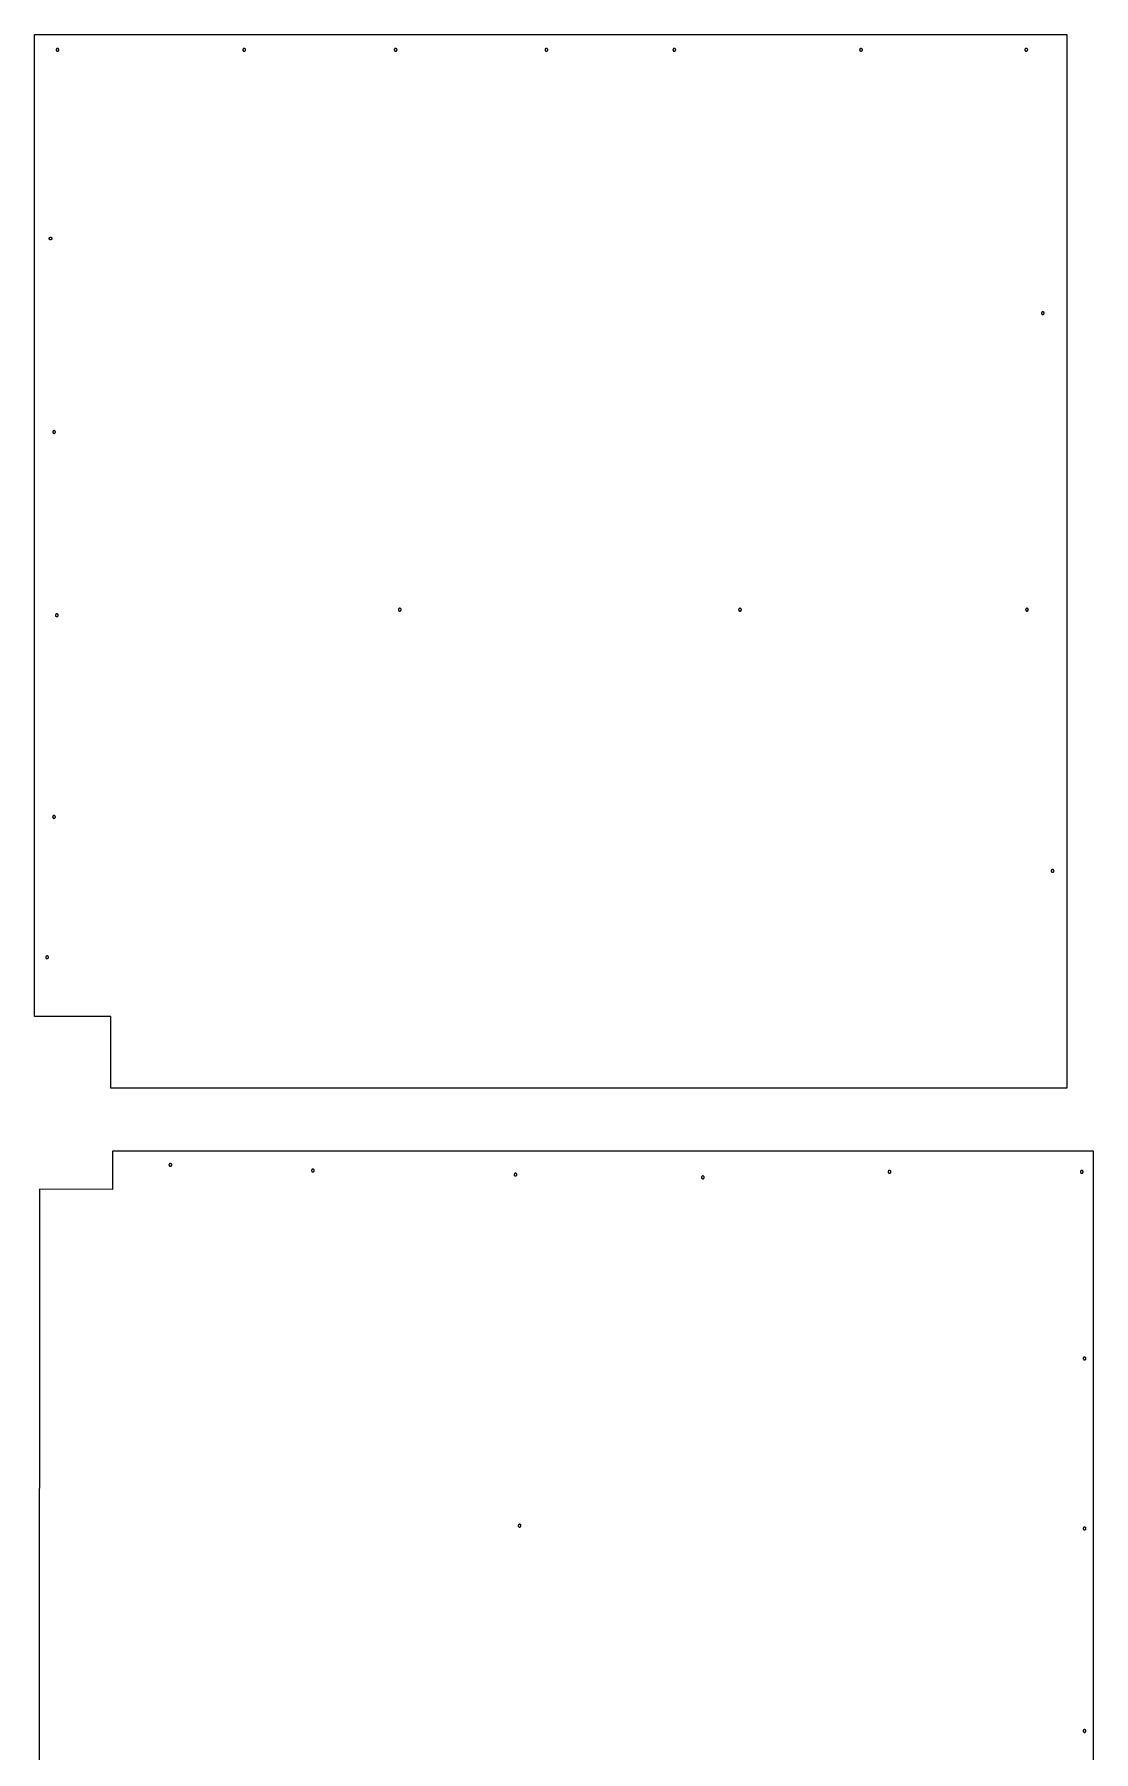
# Model space of a CAD drawing. Extents: x 139 to 9870, y -9196 to -71.
# Drawn here: x 8308 to 9839, y -3972 to -1487 of the extents above; entities that cross this region are included whole.
import ezdxf

# ---------------------------------------------------------------- set-up
doc = ezdxf.new("R2010")
doc.units = 0
doc.layers.add('Default_Layer', color=1, linetype='CONTINUOUS')

msp = doc.modelspace()

# ---------------------------------------------------------------- linework, layer by layer
at = {"layer": 'Default_Layer'}
for points in [[(8307.6, -2907.9), (8307.6, -1486.7), (9800.6, -1486.7), (9800.6, -3011.7), (8418.2, -3011.7), (8418.1, -2907.9), (8307.6, -2907.9)], [(8343.1, -1509.2), (8343.1, -1509), (8343, -1508.8), (8343, -1508.6), (8342.9, -1508.4), (8342.8, -1508.2), (8342.7, -1508.1), (8342.6, -1507.9), (8342.5, -1507.8), (8342.3, -1507.6), (8342.2, -1507.5), (8342, -1507.4), (8341.8, -1507.3), (8341.7, -1507.3), (8341.5, -1507.2), (8341.3, -1507.2), (8341.1, -1507.2), (8340.9, -1507.2), (8340.7, -1507.2), (8340.5, -1507.3), (8340.3, -1507.3), (8340.1, -1507.4), (8340, -1507.5), (8339.8, -1507.6), (8339.7, -1507.8), (8339.5, -1507.9), (8339.4, -1508.1), (8339.3, -1508.2), (8339.2, -1508.4), (8339.2, -1508.6), (8339.1, -1508.8), (8339.1, -1509), (8339.1, -1509.2), (8339.1, -1509.4), (8339.1, -1509.6), (8339.2, -1509.8), (8339.2, -1509.9), (8339.3, -1510.1), (8339.4, -1510.3), (8339.5, -1510.4), (8339.7, -1510.6), (8339.8, -1510.7), (8340, -1510.8), (8340.1, -1510.9), (8340.3, -1511), (8340.5, -1511.1), (8340.7, -1511.1), (8340.9, -1511.2), (8341.1, -1511.2), (8341.3, -1511.2), (8341.5, -1511.1), (8341.7, -1511.1), (8341.8, -1511), (8342, -1510.9), (8342.2, -1510.8), (8342.3, -1510.7), (8342.5, -1510.6), (8342.6, -1510.4), (8342.7, -1510.3), (8342.8, -1510.1), (8342.9, -1509.9), (8343, -1509.8), (8343, -1509.6), (8343.1, -1509.4), (8343.1, -1509.2)], [(8613.1, -1509.2), (8613.1, -1509), (8613, -1508.8), (8613, -1508.6), (8612.9, -1508.4), (8612.8, -1508.2), (8612.7, -1508.1), (8612.6, -1507.9), (8612.5, -1507.8), (8612.3, -1507.6), (8612.2, -1507.5), (8612, -1507.4), (8611.8, -1507.3), (8611.7, -1507.3), (8611.5, -1507.2), (8611.3, -1507.2), (8611.1, -1507.2), (8610.9, -1507.2), (8610.7, -1507.2), (8610.5, -1507.3), (8610.3, -1507.3), (8610.1, -1507.4), (8610, -1507.5), (8609.8, -1507.6), (8609.7, -1507.8), (8609.5, -1507.9), (8609.4, -1508.1), (8609.3, -1508.2), (8609.2, -1508.4), (8609.2, -1508.6), (8609.1, -1508.8), (8609.1, -1509), (8609.1, -1509.2), (8609.1, -1509.4), (8609.1, -1509.6), (8609.2, -1509.8), (8609.2, -1509.9), (8609.3, -1510.1), (8609.4, -1510.3), (8609.5, -1510.4), (8609.7, -1510.6), (8609.8, -1510.7), (8610, -1510.8), (8610.1, -1510.9), (8610.3, -1511), (8610.5, -1511.1), (8610.7, -1511.1), (8610.9, -1511.2), (8611.1, -1511.2), (8611.3, -1511.2), (8611.5, -1511.1), (8611.7, -1511.1), (8611.8, -1511), (8612, -1510.9), (8612.2, -1510.8), (8612.3, -1510.7), (8612.5, -1510.6), (8612.6, -1510.4), (8612.7, -1510.3), (8612.8, -1510.1), (8612.9, -1509.9), (8613, -1509.8), (8613, -1509.6), (8613.1, -1509.4), (8613.1, -1509.2)], [(8832.1, -1509.2), (8832.1, -1509), (8832, -1508.8), (8832, -1508.6), (8831.9, -1508.4), (8831.8, -1508.2), (8831.7, -1508.1), (8831.6, -1507.9), (8831.5, -1507.8), (8831.3, -1507.6), (8831.2, -1507.5), (8831, -1507.4), (8830.8, -1507.3), (8830.7, -1507.3), (8830.5, -1507.2), (8830.3, -1507.2), (8830.1, -1507.2), (8829.9, -1507.2), (8829.7, -1507.2), (8829.5, -1507.3), (8829.3, -1507.3), (8829.1, -1507.4), (8829, -1507.5), (8828.8, -1507.6), (8828.7, -1507.8), (8828.5, -1507.9), (8828.4, -1508.1), (8828.3, -1508.2), (8828.2, -1508.4), (8828.2, -1508.6), (8828.1, -1508.8), (8828.1, -1509), (8828.1, -1509.2), (8828.1, -1509.4), (8828.1, -1509.6), (8828.2, -1509.8), (8828.2, -1509.9), (8828.3, -1510.1), (8828.4, -1510.3), (8828.5, -1510.4), (8828.7, -1510.6), (8828.8, -1510.7), (8829, -1510.8), (8829.1, -1510.9), (8829.3, -1511), (8829.5, -1511.1), (8829.7, -1511.1), (8829.9, -1511.2), (8830.1, -1511.2), (8830.3, -1511.2), (8830.5, -1511.1), (8830.7, -1511.1), (8830.8, -1511), (8831, -1510.9), (8831.2, -1510.8), (8831.3, -1510.7), (8831.5, -1510.6), (8831.6, -1510.4), (8831.7, -1510.3), (8831.8, -1510.1), (8831.9, -1509.9), (8832, -1509.8), (8832, -1509.6), (8832.1, -1509.4), (8832.1, -1509.2)], [(9050.1, -1509.2), (9050.1, -1509), (9050, -1508.8), (9050, -1508.6), (9049.9, -1508.4), (9049.8, -1508.2), (9049.7, -1508.1), (9049.6, -1507.9), (9049.5, -1507.8), (9049.3, -1507.6), (9049.2, -1507.5), (9049, -1507.4), (9048.8, -1507.3), (9048.7, -1507.3), (9048.5, -1507.2), (9048.3, -1507.2), (9048.1, -1507.2), (9047.9, -1507.2), (9047.7, -1507.2), (9047.5, -1507.3), (9047.3, -1507.3), (9047.1, -1507.4), (9047, -1507.5), (9046.8, -1507.6), (9046.7, -1507.8), (9046.5, -1507.9), (9046.4, -1508.1), (9046.3, -1508.2), (9046.2, -1508.4), (9046.2, -1508.6), (9046.1, -1508.8), (9046.1, -1509), (9046.1, -1509.2), (9046.1, -1509.4), (9046.1, -1509.6), (9046.2, -1509.8), (9046.2, -1509.9), (9046.3, -1510.1), (9046.4, -1510.3), (9046.5, -1510.4), (9046.7, -1510.6), (9046.8, -1510.7), (9047, -1510.8), (9047.1, -1510.9), (9047.3, -1511), (9047.5, -1511.1), (9047.7, -1511.1), (9047.9, -1511.2), (9048.1, -1511.2), (9048.3, -1511.2), (9048.5, -1511.1), (9048.7, -1511.1), (9048.8, -1511), (9049, -1510.9), (9049.2, -1510.8), (9049.3, -1510.7), (9049.5, -1510.6), (9049.6, -1510.4), (9049.7, -1510.3), (9049.8, -1510.1), (9049.9, -1509.9), (9050, -1509.8), (9050, -1509.6), (9050.1, -1509.4), (9050.1, -1509.2)], [(9235.1, -1509.2), (9235.1, -1509), (9235, -1508.8), (9235, -1508.6), (9234.9, -1508.4), (9234.8, -1508.2), (9234.7, -1508.1), (9234.6, -1507.9), (9234.5, -1507.8), (9234.3, -1507.6), (9234.2, -1507.5), (9234, -1507.4), (9233.8, -1507.3), (9233.7, -1507.3), (9233.5, -1507.2), (9233.3, -1507.2), (9233.1, -1507.2), (9232.9, -1507.2), (9232.7, -1507.2), (9232.5, -1507.3), (9232.3, -1507.3), (9232.1, -1507.4), (9232, -1507.5), (9231.8, -1507.6), (9231.7, -1507.8), (9231.5, -1507.9), (9231.4, -1508.1), (9231.3, -1508.2), (9231.2, -1508.4), (9231.2, -1508.6), (9231.1, -1508.8), (9231.1, -1509), (9231.1, -1509.2), (9231.1, -1509.4), (9231.1, -1509.6), (9231.2, -1509.8), (9231.2, -1509.9), (9231.3, -1510.1), (9231.4, -1510.3), (9231.5, -1510.4), (9231.7, -1510.6), (9231.8, -1510.7), (9232, -1510.8), (9232.1, -1510.9), (9232.3, -1511), (9232.5, -1511.1), (9232.7, -1511.1), (9232.9, -1511.2), (9233.1, -1511.2), (9233.3, -1511.2), (9233.5, -1511.1), (9233.7, -1511.1), (9233.8, -1511), (9234, -1510.9), (9234.2, -1510.8), (9234.3, -1510.7), (9234.5, -1510.6), (9234.6, -1510.4), (9234.7, -1510.3), (9234.8, -1510.1), (9234.9, -1509.9), (9235, -1509.8), (9235, -1509.6), (9235.1, -1509.4), (9235.1, -1509.2)], [(9505.1, -1509.2), (9505.1, -1509), (9505, -1508.8), (9505, -1508.6), (9504.9, -1508.4), (9504.8, -1508.2), (9504.7, -1508.1), (9504.6, -1507.9), (9504.5, -1507.8), (9504.3, -1507.6), (9504.2, -1507.5), (9504, -1507.4), (9503.8, -1507.3), (9503.7, -1507.3), (9503.5, -1507.2), (9503.3, -1507.2), (9503.1, -1507.2), (9502.9, -1507.2), (9502.7, -1507.2), (9502.5, -1507.3), (9502.3, -1507.3), (9502.1, -1507.4), (9502, -1507.5), (9501.8, -1507.6), (9501.7, -1507.8), (9501.5, -1507.9), (9501.4, -1508.1), (9501.3, -1508.2), (9501.2, -1508.4), (9501.2, -1508.6), (9501.1, -1508.8), (9501.1, -1509), (9501.1, -1509.2), (9501.1, -1509.4), (9501.1, -1509.6), (9501.2, -1509.8), (9501.2, -1509.9), (9501.3, -1510.1), (9501.4, -1510.3), (9501.5, -1510.4), (9501.7, -1510.6), (9501.8, -1510.7), (9502, -1510.8), (9502.1, -1510.9), (9502.3, -1511), (9502.5, -1511.1), (9502.7, -1511.1), (9502.9, -1511.2), (9503.1, -1511.2), (9503.3, -1511.2), (9503.5, -1511.1), (9503.7, -1511.1), (9503.8, -1511), (9504, -1510.9), (9504.2, -1510.8), (9504.3, -1510.7), (9504.5, -1510.6), (9504.6, -1510.4), (9504.7, -1510.3), (9504.8, -1510.1), (9504.9, -1509.9), (9505, -1509.8), (9505, -1509.6), (9505.1, -1509.4), (9505.1, -1509.2)], [(9744.1, -1509.2), (9744.1, -1509), (9744, -1508.8), (9744, -1508.6), (9743.9, -1508.4), (9743.8, -1508.2), (9743.7, -1508.1), (9743.6, -1507.9), (9743.5, -1507.8), (9743.3, -1507.6), (9743.2, -1507.5), (9743, -1507.4), (9742.8, -1507.3), (9742.7, -1507.3), (9742.5, -1507.2), (9742.3, -1507.2), (9742.1, -1507.2), (9741.9, -1507.2), (9741.7, -1507.2), (9741.5, -1507.3), (9741.3, -1507.3), (9741.1, -1507.4), (9741, -1507.5), (9740.8, -1507.6), (9740.7, -1507.8), (9740.5, -1507.9), (9740.4, -1508.1), (9740.3, -1508.2), (9740.2, -1508.4), (9740.2, -1508.6), (9740.1, -1508.8), (9740.1, -1509), (9740.1, -1509.2), (9740.1, -1509.4), (9740.1, -1509.6), (9740.2, -1509.8), (9740.2, -1509.9), (9740.3, -1510.1), (9740.4, -1510.3), (9740.5, -1510.4), (9740.7, -1510.6), (9740.8, -1510.7), (9741, -1510.8), (9741.1, -1510.9), (9741.3, -1511), (9741.5, -1511.1), (9741.7, -1511.1), (9741.9, -1511.2), (9742.1, -1511.2), (9742.3, -1511.2), (9742.5, -1511.1), (9742.7, -1511.1), (9742.8, -1511), (9743, -1510.9), (9743.2, -1510.8), (9743.3, -1510.7), (9743.5, -1510.6), (9743.6, -1510.4), (9743.7, -1510.3), (9743.8, -1510.1), (9743.9, -1509.9), (9744, -1509.8), (9744, -1509.6), (9744.1, -1509.4), (9744.1, -1509.2)], [(8333, -1782.2), (8333, -1782.4), (8333, -1782.6), (8332.9, -1782.8), (8332.9, -1783), (8332.8, -1783.1), (8332.7, -1783.3), (8332.6, -1783.5), (8332.4, -1783.6), (8332.3, -1783.7), (8332.1, -1783.8), (8332, -1783.9), (8331.8, -1784), (8331.6, -1784.1), (8331.4, -1784.1), (8331.2, -1784.2), (8331, -1784.2), (8330.8, -1784.2), (8330.6, -1784.1), (8330.4, -1784.1), (8330.2, -1784), (8330.1, -1783.9), (8329.9, -1783.8), (8329.7, -1783.7), (8329.6, -1783.6), (8329.5, -1783.5), (8329.4, -1783.3), (8329.3, -1783.1), (8329.2, -1783), (8329.1, -1782.8), (8329.1, -1782.6), (8329, -1782.4), (8329, -1782.2), (8329, -1782), (8329.1, -1781.8), (8329.1, -1781.6), (8329.2, -1781.4), (8329.3, -1781.2), (8329.4, -1781.1), (8329.5, -1780.9), (8329.6, -1780.8), (8329.7, -1780.6), (8329.9, -1780.5), (8330.1, -1780.4), (8330.2, -1780.3), (8330.4, -1780.3), (8330.6, -1780.2), (8330.8, -1780.2), (8331, -1780.2), (8331.2, -1780.2), (8331.4, -1780.2), (8331.6, -1780.3), (8331.8, -1780.3), (8332, -1780.4), (8332.1, -1780.5), (8332.3, -1780.6), (8332.4, -1780.8), (8332.6, -1780.9), (8332.7, -1781.1), (8332.8, -1781.2), (8332.9, -1781.4), (8332.9, -1781.6), (8333, -1781.8), (8333, -1782), (8333, -1782.2)], [(9768.1, -1890.2), (9768.1, -1890), (9768, -1889.8), (9768, -1889.6), (9767.9, -1889.4), (9767.8, -1889.2), (9767.7, -1889.1), (9767.6, -1888.9), (9767.5, -1888.8), (9767.3, -1888.6), (9767.2, -1888.5), (9767, -1888.4), (9766.8, -1888.3), (9766.7, -1888.3), (9766.5, -1888.2), (9766.3, -1888.2), (9766.1, -1888.2), (9765.9, -1888.2), (9765.7, -1888.2), (9765.5, -1888.3), (9765.3, -1888.3), (9765.1, -1888.4), (9765, -1888.5), (9764.8, -1888.6), (9764.7, -1888.8), (9764.5, -1888.9), (9764.4, -1889.1), (9764.3, -1889.2), (9764.2, -1889.4), (9764.2, -1889.6), (9764.1, -1889.8), (9764.1, -1890), (9764.1, -1890.2), (9764.1, -1890.4), (9764.1, -1890.6), (9764.2, -1890.8), (9764.2, -1890.9), (9764.3, -1891.1), (9764.4, -1891.3), (9764.5, -1891.4), (9764.7, -1891.6), (9764.8, -1891.7), (9765, -1891.8), (9765.1, -1891.9), (9765.3, -1892), (9765.5, -1892.1), (9765.7, -1892.1), (9765.9, -1892.2), (9766.1, -1892.2), (9766.3, -1892.2), (9766.5, -1892.1), (9766.7, -1892.1), (9766.8, -1892), (9767, -1891.9), (9767.2, -1891.8), (9767.3, -1891.7), (9767.5, -1891.6), (9767.6, -1891.4), (9767.7, -1891.3), (9767.8, -1891.1), (9767.9, -1890.9), (9768, -1890.8), (9768, -1890.6), (9768.1, -1890.4), (9768.1, -1890.2)], [(8338.1, -2062.1), (8338.1, -2061.9), (8338.1, -2061.7), (8338, -2061.5), (8337.9, -2061.3), (8337.9, -2061.1), (8337.8, -2061), (8337.6, -2060.8), (8337.5, -2060.7), (8337.4, -2060.6), (8337.2, -2060.4), (8337.1, -2060.3), (8336.9, -2060.3), (8336.7, -2060.2), (8336.5, -2060.1), (8336.3, -2060.1), (8336.1, -2060.1), (8335.9, -2060.1), (8335.7, -2060.1), (8335.5, -2060.2), (8335.3, -2060.3), (8335.1, -2060.3), (8335, -2060.4), (8334.8, -2060.6), (8334.7, -2060.7), (8334.6, -2060.8), (8334.4, -2061), (8334.3, -2061.1), (8334.3, -2061.3), (8334.2, -2061.5), (8334.1, -2061.7), (8334.1, -2061.9), (8334.1, -2062.1), (8334.1, -2062.3), (8334.1, -2062.5), (8334.2, -2062.7), (8334.3, -2062.9), (8334.3, -2063.1), (8334.4, -2063.2), (8334.6, -2063.4), (8334.7, -2063.5), (8334.8, -2063.6), (8335, -2063.8), (8335.1, -2063.9), (8335.3, -2063.9), (8335.5, -2064), (8335.7, -2064.1), (8335.9, -2064.1), (8336.1, -2064.1), (8336.3, -2064.1), (8336.5, -2064.1), (8336.7, -2064), (8336.9, -2063.9), (8337.1, -2063.9), (8337.2, -2063.8), (8337.4, -2063.6), (8337.5, -2063.5), (8337.6, -2063.4), (8337.8, -2063.2), (8337.9, -2063.1), (8337.9, -2062.9), (8338, -2062.7), (8338.1, -2062.5), (8338.1, -2062.3), (8338.1, -2062.1)], [(8342, -2327.2), (8342, -2327), (8342, -2326.8), (8341.9, -2326.6), (8341.9, -2326.5), (8341.8, -2326.3), (8341.7, -2326.1), (8341.6, -2326), (8341.5, -2325.8), (8341.3, -2325.7), (8341.2, -2325.6), (8341, -2325.5), (8340.8, -2325.4), (8340.6, -2325.3), (8340.4, -2325.3), (8340.2, -2325.2), (8340, -2325.2), (8339.8, -2325.2), (8339.6, -2325.3), (8339.4, -2325.3), (8339.3, -2325.4), (8339.1, -2325.5), (8338.9, -2325.6), (8338.8, -2325.7), (8338.6, -2325.8), (8338.5, -2326), (8338.4, -2326.1), (8338.3, -2326.3), (8338.2, -2326.5), (8338.1, -2326.6), (8338.1, -2326.8), (8338, -2327), (8338, -2327.2), (8338, -2327.4), (8338.1, -2327.6), (8338.1, -2327.8), (8338.2, -2328), (8338.3, -2328.2), (8338.4, -2328.4), (8338.5, -2328.5), (8338.6, -2328.6), (8338.8, -2328.8), (8338.9, -2328.9), (8339.1, -2329), (8339.3, -2329.1), (8339.4, -2329.1), (8339.6, -2329.2), (8339.8, -2329.2), (8340, -2329.2), (8340.2, -2329.2), (8340.4, -2329.2), (8340.6, -2329.1), (8340.8, -2329.1), (8341, -2329), (8341.2, -2328.9), (8341.3, -2328.8), (8341.5, -2328.6), (8341.6, -2328.5), (8341.7, -2328.4), (8341.8, -2328.2), (8341.9, -2328), (8341.9, -2327.8), (8342, -2327.6), (8342, -2327.4), (8342, -2327.2)], [(8838.1, -2319.2), (8838.1, -2319), (8838, -2318.8), (8838, -2318.6), (8837.9, -2318.4), (8837.8, -2318.2), (8837.7, -2318.1), (8837.6, -2317.9), (8837.5, -2317.8), (8837.3, -2317.6), (8837.2, -2317.5), (8837, -2317.4), (8836.8, -2317.3), (8836.7, -2317.3), (8836.5, -2317.2), (8836.3, -2317.2), (8836.1, -2317.2), (8835.9, -2317.2), (8835.7, -2317.2), (8835.5, -2317.3), (8835.3, -2317.3), (8835.1, -2317.4), (8835, -2317.5), (8834.8, -2317.6), (8834.7, -2317.8), (8834.5, -2317.9), (8834.4, -2318.1), (8834.3, -2318.2), (8834.2, -2318.4), (8834.2, -2318.6), (8834.1, -2318.8), (8834.1, -2319), (8834.1, -2319.2), (8834.1, -2319.4), (8834.1, -2319.6), (8834.2, -2319.8), (8834.2, -2319.9), (8834.3, -2320.1), (8834.4, -2320.3), (8834.5, -2320.4), (8834.7, -2320.6), (8834.8, -2320.7), (8835, -2320.8), (8835.1, -2320.9), (8835.3, -2321), (8835.5, -2321.1), (8835.7, -2321.1), (8835.9, -2321.2), (8836.1, -2321.2), (8836.3, -2321.2), (8836.5, -2321.1), (8836.7, -2321.1), (8836.8, -2321), (8837, -2320.9), (8837.2, -2320.8), (8837.3, -2320.7), (8837.5, -2320.6), (8837.6, -2320.4), (8837.7, -2320.3), (8837.8, -2320.1), (8837.9, -2319.9), (8838, -2319.8), (8838, -2319.6), (8838.1, -2319.4), (8838.1, -2319.2)], [(9330.1, -2319.2), (9330.1, -2319), (9330, -2318.8), (9330, -2318.6), (9329.9, -2318.4), (9329.8, -2318.2), (9329.7, -2318.1), (9329.6, -2317.9), (9329.5, -2317.8), (9329.3, -2317.6), (9329.2, -2317.5), (9329, -2317.4), (9328.8, -2317.3), (9328.7, -2317.3), (9328.5, -2317.2), (9328.3, -2317.2), (9328.1, -2317.2), (9327.9, -2317.2), (9327.7, -2317.2), (9327.5, -2317.3), (9327.3, -2317.3), (9327.1, -2317.4), (9327, -2317.5), (9326.8, -2317.6), (9326.7, -2317.8), (9326.5, -2317.9), (9326.4, -2318.1), (9326.3, -2318.2), (9326.2, -2318.4), (9326.2, -2318.6), (9326.1, -2318.8), (9326.1, -2319), (9326.1, -2319.2), (9326.1, -2319.4), (9326.1, -2319.6), (9326.2, -2319.8), (9326.2, -2319.9), (9326.3, -2320.1), (9326.4, -2320.3), (9326.5, -2320.4), (9326.7, -2320.6), (9326.8, -2320.7), (9327, -2320.8), (9327.1, -2320.9), (9327.3, -2321), (9327.5, -2321.1), (9327.7, -2321.1), (9327.9, -2321.2), (9328.1, -2321.2), (9328.3, -2321.2), (9328.5, -2321.1), (9328.7, -2321.1), (9328.8, -2321), (9329, -2320.9), (9329.2, -2320.8), (9329.3, -2320.7), (9329.5, -2320.6), (9329.6, -2320.4), (9329.7, -2320.3), (9329.8, -2320.1), (9329.9, -2319.9), (9330, -2319.8), (9330, -2319.6), (9330.1, -2319.4), (9330.1, -2319.2)], [(9745.1, -2319.2), (9745.1, -2319), (9745, -2318.8), (9745, -2318.6), (9744.9, -2318.4), (9744.8, -2318.2), (9744.7, -2318.1), (9744.6, -2317.9), (9744.5, -2317.8), (9744.3, -2317.6), (9744.2, -2317.5), (9744, -2317.4), (9743.8, -2317.3), (9743.7, -2317.3), (9743.5, -2317.2), (9743.3, -2317.2), (9743.1, -2317.2), (9742.9, -2317.2), (9742.7, -2317.2), (9742.5, -2317.3), (9742.3, -2317.3), (9742.1, -2317.4), (9742, -2317.5), (9741.8, -2317.6), (9741.7, -2317.8), (9741.5, -2317.9), (9741.4, -2318.1), (9741.3, -2318.2), (9741.2, -2318.4), (9741.2, -2318.6), (9741.1, -2318.8), (9741.1, -2319), (9741.1, -2319.2), (9741.1, -2319.4), (9741.1, -2319.6), (9741.2, -2319.8), (9741.2, -2319.9), (9741.3, -2320.1), (9741.4, -2320.3), (9741.5, -2320.4), (9741.7, -2320.6), (9741.8, -2320.7), (9742, -2320.8), (9742.1, -2320.9), (9742.3, -2321), (9742.5, -2321.1), (9742.7, -2321.1), (9742.9, -2321.2), (9743.1, -2321.2), (9743.3, -2321.2), (9743.5, -2321.1), (9743.7, -2321.1), (9743.8, -2321), (9744, -2320.9), (9744.2, -2320.8), (9744.3, -2320.7), (9744.5, -2320.6), (9744.6, -2320.4), (9744.7, -2320.3), (9744.8, -2320.1), (9744.9, -2319.9), (9745, -2319.8), (9745, -2319.6), (9745.1, -2319.4), (9745.1, -2319.2)], [(8338, -2619.1), (8338, -2618.9), (8338, -2618.7), (8337.9, -2618.5), (8337.9, -2618.3), (8337.8, -2618.2), (8337.7, -2618), (8337.6, -2617.8), (8337.4, -2617.7), (8337.3, -2617.6), (8337.1, -2617.5), (8337, -2617.4), (8336.8, -2617.3), (8336.6, -2617.2), (8336.4, -2617.2), (8336.2, -2617.1), (8336, -2617.1), (8335.8, -2617.1), (8335.6, -2617.2), (8335.4, -2617.2), (8335.2, -2617.3), (8335.1, -2617.4), (8334.9, -2617.5), (8334.7, -2617.6), (8334.6, -2617.7), (8334.5, -2617.8), (8334.4, -2618), (8334.3, -2618.2), (8334.2, -2618.3), (8334.1, -2618.5), (8334.1, -2618.7), (8334, -2618.9), (8334, -2619.1), (8334, -2619.3), (8334.1, -2619.5), (8334.1, -2619.7), (8334.2, -2619.9), (8334.3, -2620.1), (8334.4, -2620.2), (8334.5, -2620.4), (8334.6, -2620.5), (8334.7, -2620.7), (8334.9, -2620.8), (8335.1, -2620.9), (8335.2, -2621), (8335.4, -2621), (8335.6, -2621.1), (8335.8, -2621.1), (8336, -2621.1), (8336.2, -2621.1), (8336.4, -2621.1), (8336.6, -2621), (8336.8, -2621), (8337, -2620.9), (8337.1, -2620.8), (8337.3, -2620.7), (8337.4, -2620.5), (8337.6, -2620.4), (8337.7, -2620.2), (8337.8, -2620.1), (8337.9, -2619.9), (8337.9, -2619.7), (8338, -2619.5), (8338, -2619.3), (8338, -2619.1)], [(9782.1, -2697.2), (9782.1, -2697), (9782, -2696.8), (9782, -2696.6), (9781.9, -2696.4), (9781.8, -2696.2), (9781.7, -2696.1), (9781.6, -2695.9), (9781.5, -2695.8), (9781.3, -2695.6), (9781.2, -2695.5), (9781, -2695.4), (9780.8, -2695.3), (9780.7, -2695.3), (9780.5, -2695.2), (9780.3, -2695.2), (9780.1, -2695.2), (9779.9, -2695.2), (9779.7, -2695.2), (9779.5, -2695.3), (9779.3, -2695.3), (9779.1, -2695.4), (9779, -2695.5), (9778.8, -2695.6), (9778.7, -2695.8), (9778.5, -2695.9), (9778.4, -2696.1), (9778.3, -2696.2), (9778.2, -2696.4), (9778.2, -2696.6), (9778.1, -2696.8), (9778.1, -2697), (9778.1, -2697.2), (9778.1, -2697.4), (9778.1, -2697.6), (9778.2, -2697.8), (9778.2, -2697.9), (9778.3, -2698.1), (9778.4, -2698.3), (9778.5, -2698.4), (9778.7, -2698.6), (9778.8, -2698.7), (9779, -2698.8), (9779.1, -2698.9), (9779.3, -2699), (9779.5, -2699.1), (9779.7, -2699.1), (9779.9, -2699.2), (9780.1, -2699.2), (9780.3, -2699.2), (9780.5, -2699.1), (9780.7, -2699.1), (9780.8, -2699), (9781, -2698.9), (9781.2, -2698.8), (9781.3, -2698.7), (9781.5, -2698.6), (9781.6, -2698.4), (9781.7, -2698.3), (9781.8, -2698.1), (9781.9, -2697.9), (9782, -2697.8), (9782, -2697.6), (9782.1, -2697.4), (9782.1, -2697.2)], [(8328.1, -2822.2), (8328.1, -2822), (8328, -2821.8), (8328, -2821.6), (8327.9, -2821.4), (8327.8, -2821.2), (8327.7, -2821.1), (8327.6, -2820.9), (8327.5, -2820.8), (8327.3, -2820.6), (8327.2, -2820.5), (8327, -2820.4), (8326.8, -2820.3), (8326.7, -2820.3), (8326.5, -2820.2), (8326.3, -2820.2), (8326.1, -2820.2), (8325.9, -2820.2), (8325.7, -2820.2), (8325.5, -2820.3), (8325.3, -2820.3), (8325.1, -2820.4), (8325, -2820.5), (8324.8, -2820.6), (8324.7, -2820.8), (8324.5, -2820.9), (8324.4, -2821.1), (8324.3, -2821.2), (8324.2, -2821.4), (8324.2, -2821.6), (8324.1, -2821.8), (8324.1, -2822), (8324.1, -2822.2), (8324.1, -2822.4), (8324.1, -2822.6), (8324.2, -2822.8), (8324.2, -2822.9), (8324.3, -2823.1), (8324.4, -2823.3), (8324.5, -2823.4), (8324.7, -2823.6), (8324.8, -2823.7), (8325, -2823.8), (8325.1, -2823.9), (8325.3, -2824), (8325.5, -2824.1), (8325.7, -2824.1), (8325.9, -2824.2), (8326.1, -2824.2), (8326.3, -2824.2), (8326.5, -2824.1), (8326.7, -2824.1), (8326.8, -2824), (8327, -2823.9), (8327.2, -2823.8), (8327.3, -2823.7), (8327.5, -2823.6), (8327.6, -2823.4), (8327.7, -2823.3), (8327.8, -2823.1), (8327.9, -2822.9), (8328, -2822.8), (8328, -2822.6), (8328.1, -2822.4), (8328.1, -2822.2)], [(8504.3, -3120.6), (8504.1, -3120.6), (8503.9, -3120.6), (8503.7, -3120.7), (8503.5, -3120.8), (8503.4, -3120.8), (8503.2, -3120.9), (8503.1, -3121.1), (8502.9, -3121.2), (8502.8, -3121.3), (8502.7, -3121.5), (8502.6, -3121.6), (8502.5, -3121.8), (8502.4, -3122), (8502.4, -3122.2), (8502.3, -3122.4), (8502.3, -3122.6), (8502.3, -3122.8), (8502.4, -3123), (8502.4, -3123.2), (8502.5, -3123.4), (8502.6, -3123.6), (8502.7, -3123.7), (8502.8, -3123.9), (8502.9, -3124), (8503.1, -3124.1), (8503.2, -3124.3), (8503.4, -3124.4), (8503.5, -3124.4), (8503.7, -3124.5), (8503.9, -3124.6), (8504.1, -3124.6), (8504.3, -3124.6), (8504.5, -3124.6), (8504.7, -3124.6), (8504.9, -3124.5), (8505.1, -3124.4), (8505.3, -3124.4), (8505.4, -3124.3), (8505.6, -3124.1), (8505.7, -3124), (8505.9, -3123.9), (8506, -3123.7), (8506.1, -3123.6), (8506.2, -3123.4), (8506.2, -3123.2), (8506.3, -3123), (8506.3, -3122.8), (8506.3, -3122.6), (8506.3, -3122.4), (8506.3, -3122.2), (8506.2, -3122), (8506.2, -3121.8), (8506.1, -3121.6), (8506, -3121.5), (8505.9, -3121.3), (8505.7, -3121.2), (8505.6, -3121.1), (8505.4, -3120.9), (8505.3, -3120.8), (8505.1, -3120.8), (8504.9, -3120.7), (8504.7, -3120.6), (8504.5, -3120.6), (8504.3, -3120.6)], [(8710.3, -3128.6), (8710.1, -3128.6), (8709.9, -3128.6), (8709.7, -3128.7), (8709.5, -3128.8), (8709.4, -3128.8), (8709.2, -3128.9), (8709.1, -3129.1), (8708.9, -3129.2), (8708.8, -3129.3), (8708.7, -3129.5), (8708.6, -3129.6), (8708.5, -3129.8), (8708.4, -3130), (8708.4, -3130.2), (8708.3, -3130.4), (8708.3, -3130.6), (8708.3, -3130.8), (8708.4, -3131), (8708.4, -3131.2), (8708.5, -3131.4), (8708.6, -3131.6), (8708.7, -3131.7), (8708.8, -3131.9), (8708.9, -3132), (8709.1, -3132.1), (8709.2, -3132.3), (8709.4, -3132.4), (8709.5, -3132.4), (8709.7, -3132.5), (8709.9, -3132.6), (8710.1, -3132.6), (8710.3, -3132.6), (8710.5, -3132.6), (8710.7, -3132.6), (8710.9, -3132.5), (8711.1, -3132.4), (8711.3, -3132.4), (8711.4, -3132.3), (8711.6, -3132.1), (8711.7, -3132), (8711.9, -3131.9), (8712, -3131.7), (8712.1, -3131.6), (8712.2, -3131.4), (8712.2, -3131.2), (8712.3, -3131), (8712.3, -3130.8), (8712.3, -3130.6), (8712.3, -3130.4), (8712.3, -3130.2), (8712.2, -3130), (8712.2, -3129.8), (8712.1, -3129.6), (8712, -3129.5), (8711.9, -3129.3), (8711.7, -3129.2), (8711.6, -3129.1), (8711.4, -3128.9), (8711.3, -3128.8), (8711.1, -3128.8), (8710.9, -3128.7), (8710.7, -3128.6), (8710.5, -3128.6), (8710.3, -3128.6)], [(9544.3, -3130.6), (9544.1, -3130.6), (9543.9, -3130.6), (9543.7, -3130.7), (9543.5, -3130.8), (9543.4, -3130.8), (9543.2, -3130.9), (9543.1, -3131.1), (9542.9, -3131.2), (9542.8, -3131.3), (9542.7, -3131.5), (9542.6, -3131.6), (9542.5, -3131.8), (9542.4, -3132), (9542.4, -3132.2), (9542.3, -3132.4), (9542.3, -3132.6), (9542.3, -3132.8), (9542.4, -3133), (9542.4, -3133.2), (9542.5, -3133.4), (9542.6, -3133.6), (9542.7, -3133.7), (9542.8, -3133.9), (9542.9, -3134), (9543.1, -3134.1), (9543.2, -3134.3), (9543.4, -3134.4), (9543.5, -3134.4), (9543.7, -3134.5), (9543.9, -3134.6), (9544.1, -3134.6), (9544.3, -3134.6), (9544.5, -3134.6), (9544.7, -3134.6), (9544.9, -3134.5), (9545.1, -3134.4), (9545.3, -3134.4), (9545.4, -3134.3), (9545.6, -3134.1), (9545.7, -3134), (9545.9, -3133.9), (9546, -3133.7), (9546.1, -3133.6), (9546.2, -3133.4), (9546.2, -3133.2), (9546.3, -3133), (9546.3, -3132.8), (9546.3, -3132.6), (9546.3, -3132.4), (9546.3, -3132.2), (9546.2, -3132), (9546.2, -3131.8), (9546.1, -3131.6), (9546, -3131.5), (9545.9, -3131.3), (9545.7, -3131.2), (9545.6, -3131.1), (9545.4, -3130.9), (9545.3, -3130.8), (9545.1, -3130.8), (9544.9, -3130.7), (9544.7, -3130.6), (9544.5, -3130.6), (9544.3, -3130.6)], [(9822.3, -3130.6), (9822.1, -3130.6), (9821.9, -3130.6), (9821.7, -3130.7), (9821.5, -3130.8), (9821.4, -3130.8), (9821.2, -3130.9), (9821.1, -3131.1), (9820.9, -3131.2), (9820.8, -3131.3), (9820.7, -3131.5), (9820.6, -3131.6), (9820.5, -3131.8), (9820.4, -3132), (9820.4, -3132.2), (9820.3, -3132.4), (9820.3, -3132.6), (9820.3, -3132.8), (9820.4, -3133), (9820.4, -3133.2), (9820.5, -3133.4), (9820.6, -3133.6), (9820.7, -3133.7), (9820.8, -3133.9), (9820.9, -3134), (9821.1, -3134.1), (9821.2, -3134.3), (9821.4, -3134.4), (9821.5, -3134.4), (9821.7, -3134.5), (9821.9, -3134.6), (9822.1, -3134.6), (9822.3, -3134.6), (9822.5, -3134.6), (9822.7, -3134.6), (9822.9, -3134.5), (9823.1, -3134.4), (9823.3, -3134.4), (9823.4, -3134.3), (9823.6, -3134.1), (9823.7, -3134), (9823.9, -3133.9), (9824, -3133.7), (9824.1, -3133.6), (9824.2, -3133.4), (9824.2, -3133.2), (9824.3, -3133), (9824.3, -3132.8), (9824.3, -3132.6), (9824.3, -3132.4), (9824.3, -3132.2), (9824.2, -3132), (9824.2, -3131.8), (9824.1, -3131.6), (9824, -3131.5), (9823.9, -3131.3), (9823.7, -3131.2), (9823.6, -3131.1), (9823.4, -3130.9), (9823.3, -3130.8), (9823.1, -3130.8), (9822.9, -3130.7), (9822.7, -3130.6), (9822.5, -3130.6), (9822.3, -3130.6)], [(9003.3, -3134.6), (9003.1, -3134.6), (9002.9, -3134.6), (9002.7, -3134.7), (9002.5, -3134.8), (9002.4, -3134.8), (9002.2, -3134.9), (9002.1, -3135.1), (9001.9, -3135.2), (9001.8, -3135.3), (9001.7, -3135.5), (9001.6, -3135.6), (9001.5, -3135.8), (9001.4, -3136), (9001.4, -3136.2), (9001.3, -3136.4), (9001.3, -3136.6), (9001.3, -3136.8), (9001.4, -3137), (9001.4, -3137.2), (9001.5, -3137.4), (9001.6, -3137.6), (9001.7, -3137.7), (9001.8, -3137.9), (9001.9, -3138), (9002.1, -3138.1), (9002.2, -3138.3), (9002.4, -3138.4), (9002.5, -3138.4), (9002.7, -3138.5), (9002.9, -3138.6), (9003.1, -3138.6), (9003.3, -3138.6), (9003.5, -3138.6), (9003.7, -3138.6), (9003.9, -3138.5), (9004.1, -3138.4), (9004.3, -3138.4), (9004.4, -3138.3), (9004.6, -3138.1), (9004.7, -3138), (9004.9, -3137.9), (9005, -3137.7), (9005.1, -3137.6), (9005.2, -3137.4), (9005.2, -3137.2), (9005.3, -3137), (9005.3, -3136.8), (9005.3, -3136.6), (9005.3, -3136.4), (9005.3, -3136.2), (9005.2, -3136), (9005.2, -3135.8), (9005.1, -3135.6), (9005, -3135.5), (9004.9, -3135.3), (9004.7, -3135.2), (9004.6, -3135.1), (9004.4, -3134.9), (9004.3, -3134.8), (9004.1, -3134.8), (9003.9, -3134.7), (9003.7, -3134.6), (9003.5, -3134.6), (9003.3, -3134.6)], [(9274.3, -3138.6), (9274.1, -3138.6), (9273.9, -3138.6), (9273.7, -3138.7), (9273.5, -3138.8), (9273.4, -3138.8), (9273.2, -3138.9), (9273.1, -3139.1), (9272.9, -3139.2), (9272.8, -3139.3), (9272.7, -3139.5), (9272.6, -3139.6), (9272.5, -3139.8), (9272.4, -3140), (9272.4, -3140.2), (9272.3, -3140.4), (9272.3, -3140.6), (9272.3, -3140.8), (9272.4, -3141), (9272.4, -3141.2), (9272.5, -3141.4), (9272.6, -3141.6), (9272.7, -3141.7), (9272.8, -3141.9), (9272.9, -3142), (9273.1, -3142.1), (9273.2, -3142.3), (9273.4, -3142.4), (9273.5, -3142.4), (9273.7, -3142.5), (9273.9, -3142.6), (9274.1, -3142.6), (9274.3, -3142.6), (9274.5, -3142.6), (9274.7, -3142.6), (9274.9, -3142.5), (9275.1, -3142.4), (9275.3, -3142.4), (9275.4, -3142.3), (9275.6, -3142.1), (9275.7, -3142), (9275.9, -3141.9), (9276, -3141.7), (9276.1, -3141.6), (9276.2, -3141.4), (9276.2, -3141.2), (9276.3, -3141), (9276.3, -3140.8), (9276.3, -3140.6), (9276.3, -3140.4), (9276.3, -3140.2), (9276.2, -3140), (9276.2, -3139.8), (9276.1, -3139.6), (9276, -3139.5), (9275.9, -3139.3), (9275.7, -3139.2), (9275.6, -3139.1), (9275.4, -3138.9), (9275.3, -3138.8), (9275.1, -3138.8), (9274.9, -3138.7), (9274.7, -3138.6), (9274.5, -3138.6), (9274.3, -3138.6)], [(9826.3, -3400.6), (9826.1, -3400.6), (9825.9, -3400.6), (9825.7, -3400.7), (9825.5, -3400.8), (9825.4, -3400.8), (9825.2, -3400.9), (9825.1, -3401.1), (9824.9, -3401.2), (9824.8, -3401.3), (9824.7, -3401.5), (9824.6, -3401.6), (9824.5, -3401.8), (9824.4, -3402), (9824.4, -3402.2), (9824.3, -3402.4), (9824.3, -3402.6), (9824.3, -3402.8), (9824.4, -3403), (9824.4, -3403.2), (9824.5, -3403.4), (9824.6, -3403.6), (9824.7, -3403.7), (9824.8, -3403.9), (9824.9, -3404), (9825.1, -3404.1), (9825.2, -3404.3), (9825.4, -3404.4), (9825.5, -3404.4), (9825.7, -3404.5), (9825.9, -3404.6), (9826.1, -3404.6), (9826.3, -3404.6), (9826.5, -3404.6), (9826.7, -3404.6), (9826.9, -3404.5), (9827.1, -3404.4), (9827.3, -3404.4), (9827.4, -3404.3), (9827.6, -3404.1), (9827.7, -3404), (9827.9, -3403.9), (9828, -3403.7), (9828.1, -3403.6), (9828.2, -3403.4), (9828.2, -3403.2), (9828.3, -3403), (9828.3, -3402.8), (9828.3, -3402.6), (9828.3, -3402.4), (9828.3, -3402.2), (9828.2, -3402), (9828.2, -3401.8), (9828.1, -3401.6), (9828, -3401.5), (9827.9, -3401.3), (9827.7, -3401.2), (9827.6, -3401.1), (9827.4, -3400.9), (9827.3, -3400.8), (9827.1, -3400.8), (9826.9, -3400.7), (9826.7, -3400.6), (9826.5, -3400.6), (9826.3, -3400.6)], [(9009.3, -3642.6), (9009.1, -3642.6), (9008.9, -3642.6), (9008.7, -3642.7), (9008.5, -3642.8), (9008.4, -3642.8), (9008.2, -3642.9), (9008.1, -3643.1), (9007.9, -3643.2), (9007.8, -3643.3), (9007.7, -3643.5), (9007.6, -3643.6), (9007.5, -3643.8), (9007.4, -3644), (9007.4, -3644.2), (9007.3, -3644.4), (9007.3, -3644.6), (9007.3, -3644.8), (9007.4, -3645), (9007.4, -3645.2), (9007.5, -3645.4), (9007.6, -3645.6), (9007.7, -3645.7), (9007.8, -3645.9), (9007.9, -3646), (9008.1, -3646.1), (9008.2, -3646.3), (9008.4, -3646.4), (9008.5, -3646.4), (9008.7, -3646.5), (9008.9, -3646.6), (9009.1, -3646.6), (9009.3, -3646.6), (9009.5, -3646.6), (9009.7, -3646.6), (9009.9, -3646.5), (9010.1, -3646.4), (9010.3, -3646.4), (9010.4, -3646.3), (9010.6, -3646.1), (9010.7, -3646), (9010.9, -3645.9), (9011, -3645.7), (9011.1, -3645.6), (9011.2, -3645.4), (9011.2, -3645.2), (9011.3, -3645), (9011.3, -3644.8), (9011.3, -3644.6), (9011.3, -3644.4), (9011.3, -3644.2), (9011.2, -3644), (9011.2, -3643.8), (9011.1, -3643.6), (9011, -3643.5), (9010.9, -3643.3), (9010.7, -3643.2), (9010.6, -3643.1), (9010.4, -3642.9), (9010.3, -3642.8), (9010.1, -3642.8), (9009.9, -3642.7), (9009.7, -3642.6), (9009.5, -3642.6), (9009.3, -3642.6)], [(9826.3, -3646.6), (9826.1, -3646.6), (9825.9, -3646.6), (9825.7, -3646.7), (9825.5, -3646.8), (9825.4, -3646.8), (9825.2, -3646.9), (9825.1, -3647.1), (9824.9, -3647.2), (9824.8, -3647.3), (9824.7, -3647.5), (9824.6, -3647.6), (9824.5, -3647.8), (9824.4, -3648), (9824.4, -3648.2), (9824.3, -3648.4), (9824.3, -3648.6), (9824.3, -3648.8), (9824.4, -3649), (9824.4, -3649.2), (9824.5, -3649.4), (9824.6, -3649.6), (9824.7, -3649.7), (9824.8, -3649.9), (9824.9, -3650), (9825.1, -3650.1), (9825.2, -3650.3), (9825.4, -3650.4), (9825.5, -3650.4), (9825.7, -3650.5), (9825.9, -3650.6), (9826.1, -3650.6), (9826.3, -3650.6), (9826.5, -3650.6), (9826.7, -3650.6), (9826.9, -3650.5), (9827.1, -3650.4), (9827.3, -3650.4), (9827.4, -3650.3), (9827.6, -3650.1), (9827.7, -3650), (9827.9, -3649.9), (9828, -3649.7), (9828.1, -3649.6), (9828.2, -3649.4), (9828.2, -3649.2), (9828.3, -3649), (9828.3, -3648.8), (9828.3, -3648.6), (9828.3, -3648.4), (9828.3, -3648.2), (9828.2, -3648), (9828.2, -3647.8), (9828.1, -3647.6), (9828, -3647.5), (9827.9, -3647.3), (9827.7, -3647.2), (9827.6, -3647.1), (9827.4, -3646.9), (9827.3, -3646.8), (9827.1, -3646.8), (9826.9, -3646.7), (9826.7, -3646.6), (9826.5, -3646.6), (9826.3, -3646.6)], [(9826.3, -3939.6), (9826.1, -3939.6), (9825.9, -3939.6), (9825.7, -3939.7), (9825.5, -3939.8), (9825.4, -3939.8), (9825.2, -3939.9), (9825.1, -3940.1), (9824.9, -3940.2), (9824.8, -3940.3), (9824.7, -3940.5), (9824.6, -3940.6), (9824.5, -3940.8), (9824.4, -3941), (9824.4, -3941.2), (9824.3, -3941.4), (9824.3, -3941.6), (9824.3, -3941.8), (9824.4, -3942), (9824.4, -3942.2), (9824.5, -3942.4), (9824.6, -3942.6), (9824.7, -3942.7), (9824.8, -3942.9), (9824.9, -3943), (9825.1, -3943.1), (9825.2, -3943.3), (9825.4, -3943.4), (9825.5, -3943.4), (9825.7, -3943.5), (9825.9, -3943.6), (9826.1, -3943.6), (9826.3, -3943.6), (9826.5, -3943.6), (9826.7, -3943.6), (9826.9, -3943.5), (9827.1, -3943.4), (9827.3, -3943.4), (9827.4, -3943.3), (9827.6, -3943.1), (9827.7, -3943), (9827.9, -3942.9), (9828, -3942.7), (9828.1, -3942.6), (9828.2, -3942.4), (9828.2, -3942.2), (9828.3, -3942), (9828.3, -3941.8), (9828.3, -3941.6), (9828.3, -3941.4), (9828.3, -3941.2), (9828.2, -3941), (9828.2, -3940.8), (9828.1, -3940.6), (9828, -3940.5), (9827.9, -3940.3), (9827.7, -3940.2), (9827.6, -3940.1), (9827.4, -3939.9), (9827.3, -3939.8), (9827.1, -3939.8), (9826.9, -3939.7), (9826.7, -3939.6), (9826.5, -3939.6), (9826.3, -3939.6)]]:
    msp.add_lwpolyline(points, close=True, dxfattribs=at)
msp.add_lwpolyline([(9839.5, -5718.8), (9839.5, -3102.6), (8420.4, -3102.6), (8420.5, -3158), (8314.9, -3157.6), (8314.4, -4023.2)], dxfattribs=at)

doc.saveas('drawing.dxf')
